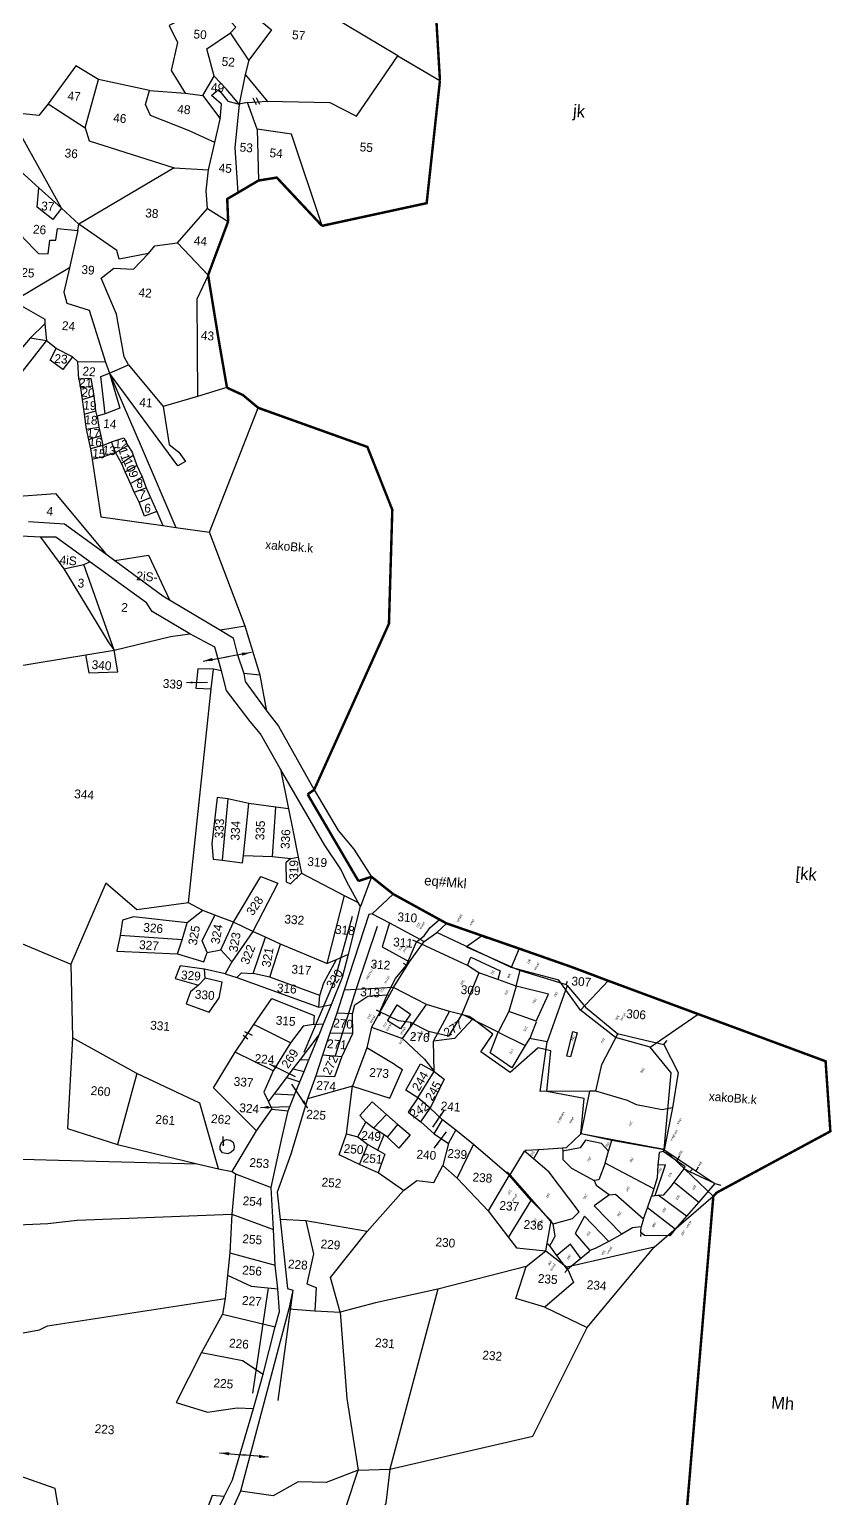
# Model space of a CAD drawing. Header units: metres. Extents: x 283689 to 285929, y 2019332 to 2022498.
# Drawn here: x 285123 to 285779, y 2020109 to 2021310 of the extents above; entities that cross this region are included whole.
import ezdxf
from ezdxf.enums import TextEntityAlignment as Align

# ---------------------------------------------------------------- set-up
doc = ezdxf.new("R2010")
doc.units = ezdxf.units.M
doc.header["$MEASUREMENT"] = 0
doc.linetypes.add('DASHDOT', pattern=[1, 0.5, -0.25, 0, -0.25])
for name, color, linetype in [('OFF', 1, 'Continuous'), ('OTHERS', 1, 'Continuous'), ('POLY_PARCEL', 6, 'Continuous'), ('POLY_ROAD', 30, 'Continuous'), ('POLY_WATER', 4, 'Continuous'), ('SYM_ARROW', 1, 'Continuous'), ('TEXT_MAPIN', 7, 'Continuous'), ('TEXT_MAPOUT', 7, 'Continuous'), ('TEXT_PARCEL', 7, 'Continuous'), ('V_BOUND_LINE', 7, 'Continuous'), ('V_BOUND_STREAM_LINE', 7, 'DASHDOT')]:
    doc.layers.add(name, color=color, linetype=linetype)
doc.styles.get("Standard").update_dxf_attribs({"font": 'arial.ttf'})
doc.styles.add('TEXT_MAP', font='', dxfattribs={"height": 1.8})
doc.styles.get('TEXT_MAP').set_extended_font_data('Kruti Dev 050')
doc.dimstyles.get("Standard").update_dxf_attribs({"dimtxt": 0.18, "dimasz": 0.18, "dimexe": 0.18, "dimexo": 0.0625, "dimgap": 0.09, "dimtad": 0, "dimtih": 1, "dimtoh": 1, "dimdec": 4, "dimzin": 0, "dimdsep": 46, "dimtxsty": 'Standard', "dimcen": 0.09, "dimadec": 0, "dimazin": 0, "dimtfac": 1, "dimtdec": 4, "dimtofl": 0, "dimtmove": 0, "dimatfit": 3, "dimfxl": 0, "dimtolj": 1, "dimtzin": 0, "dimarcsym": 0})

# ---------------------------------------------------------------- blocks, each defined once
blk = doc.blocks.new('ARROWASPECT')
h = blk.add_hatch(color=256)
h.paths.add_polyline_path([(2.8, -2.8), (3.7, -2), (0, 0)])
h.paths.add_polyline_path([(0, 0), (2, -3.7), (2.8, -2.8)])
for points in [[(0, 0), (17.2, -17.2)], [(0, 0), (2, -3.7)], [(0, 0), (3.7, -2)], [(3.7, -2), (2, -3.7)]]:
    blk.add_lwpolyline(points)
blk = doc.blocks.new('TEXTDOUBLEARROW')
for points in [[(-6.63, 0.01), (0.2, 0.01)], [(6.25, 0.01), (-0.58, 0.01)]]:
    blk.add_leader(points, dimstyle='Standard', override={"dimtxt": 2.5, "dimasz": 2.5, "dimexe": 1.25, "dimexo": 0.625, "dimgap": 0.625, "dimtad": 1, "dimtih": 0, "dimtoh": 0, "dimzin": 8, "dimcen": 2.5, "dimtofl": 1})
blk = doc.blocks.new('TEXTARROW')
blk.add_leader([(0.04, -0.01), (8.68, -0.01)], dimstyle='Standard', override={"dimtxt": 2.5, "dimasz": 2.5, "dimexe": 1.25, "dimexo": 0.625, "dimgap": 0.625, "dimtad": 1, "dimtih": 0, "dimtoh": 0, "dimzin": 8, "dimcen": 2.5, "dimtofl": 1})
blk = doc.blocks.new('63685')
at = {"layer": 'POLY_PARCEL'}
for points in [[(595.2, 917.7), (596.5, 939)], [(596.5, 939), (595.3, 943.8)], [(596.5, 939), (598.6, 916.6)], [(596.5, 939), (616, 935.2)], [(612.1, 910.1), (616, 935.2)], [(616, 935.2), (630.7, 932.4)], [(630.7, 932.4), (627.7, 904.2)], [(630.7, 932.4), (644.4, 929.7)], [(644.4, 929.7), (640.9, 901.8)], [(644.4, 929.7), (651.4, 928.8), (661.3, 911), (660.7, 907.2), (656.6, 905)], [(593.6, 889.7), (595.2, 917.7)], [(595.2, 917.7), (598.6, 916.6)], [(598.6, 916.6), (598.9, 911.5)], [(598.9, 911.5), (596.9, 911.3), (595.1, 889.9)], [(612.1, 910.1), (598.9, 911.5)], [(629.2, 902.3), (603.6, 897), (607, 891.8)], [(627.7, 904.2), (625, 908), (616.8, 909.6), (612.1, 910.1)], [(629.2, 902.3), (627.7, 904.2)], [(631, 899.9), (629.2, 902.3)], [(640.9, 901.8), (631, 899.9)], [(650.1, 903.5), (640.9, 901.8)], [(647.2, 870), (644.2, 874), (650.1, 903.5)], [(650.1, 903.5), (656.6, 905)], [(656.6, 905), (661, 899.5), (669.6, 894.6)], [(660.7, 907.2), (663.7, 908.6)], [(561.1, 878.6), (593.6, 889.7)], [(595.1, 889.9), (593.6, 889.7)], [(593.6, 889.7), (608.4, 849.5)], [(595.1, 889.9), (597.5, 887.6), (607, 891.8)], [(607, 891.8), (616, 896.3), (625, 898.4)], [(625, 898.4), (631, 899.9)], [(625, 898.4), (626.8, 854.2)], [(647.2, 870), (661.1, 864), (669.6, 894.6)], [(669.6, 894.6), (680, 888.7)], [(531.7, 810.3), (531.2, 811), (526.5, 827.5), (520.5, 846.8), (534.1, 868.1), (561.1, 878.6)], [(561.1, 878.6), (566.5, 872.2), (573.4, 852.3), (574.2, 844.3), (580.5, 818.4)], [(680, 888.7), (672.4, 861.3), (688.1, 861.9), (694, 879.2)], [(680, 888.7), (690.4, 881.8), (694, 879.2)], [(694, 879.2), (696.1, 878.8), (703.4, 876)], [(643.5, 853.7), (645.9, 856.8), (647.2, 870)], [(703.4, 876), (697.5, 863.1), (710.9, 858.2)], [(703.4, 876), (716.4, 871.3), (710.9, 858.2)], [(716.4, 871.3), (719.6, 870.6)], [(626.8, 854.2), (617.1, 851.7)], [(626.8, 854.2), (641.1, 856.5), (643.5, 853.7)], [(635.8, 819.7), (641.7, 823.2), (644.1, 832.8), (643.5, 853.7)], [(690.3, 842.6), (678.9, 854), (671.5, 855.8), (655.9, 818.8), (653.1, 802.5)], [(710.9, 858.2), (707, 849.2), (698.2, 849), (690.3, 842.6)], [(520.5, 846.8), (518.7, 846.9), (516.2, 847.3)], [(617.1, 851.7), (608.4, 849.5)], [(608.4, 849.5), (616.3, 825.6)], [(617.1, 851.7), (614.9, 843.6), (619, 831.1), (626.3, 830.5), (635.8, 819.7)], [(690.3, 842.6), (673.8, 792.7), (651.5, 793.1)], [(707, 849.2), (706.5, 846.3)], [(580.5, 818.4), (559.4, 811.8), (531.7, 810.3)], [(580.5, 818.4), (583.1, 814.3)], [(616.3, 825.6), (583.1, 814.3)], [(633.5, 818.2), (631.7, 821), (616.7, 825.2), (616.3, 825.6)], [(633.5, 818.2), (635.8, 819.7)], [(644.4, 802.3), (633.5, 818.2)], [(518.6, 755.3), (526.3, 777), (531.7, 810.3)], [(583.1, 814.3), (603.5, 779.9), (566, 764.5)], [(644.4, 802.3), (653.1, 802.5)], [(651.5, 793.1), (650.3, 793.6), (644.4, 802.3)], [(653.1, 802.5), (651.5, 793.1)], [(547.6, 781.7), (566.9, 786.7), (567.9, 784), (548.4, 778), (547.6, 781.7)], [(673.8, 792.7), (673.2, 789.5)], [(518.6, 755.3), (566, 764.5)], [(566, 764.5), (570.9, 750.9)], [(518.3, 754.2), (515.4, 753.8)], [(527.3, 716.7), (518.3, 754.2), (518.6, 755.3)], [(555.9, 748.4), (532.3, 745.9), (539.8, 720.1)], [(570.9, 750.9), (569.8, 751.1), (567.3, 750.7), (556.4, 749), (555.9, 748.4)], [(555.9, 748.4), (560.5, 725.5)], [(570.9, 750.9), (577.4, 750.5)], [(579.2, 726.5), (577.4, 750.5)], [(577.4, 750.5), (598.6, 750.4), (596.7, 729.2), (579.2, 726.5)], [(539.8, 720.1), (560.5, 725.5)], [(560.5, 725.5), (579.2, 726.5)], [(579.2, 726.5), (581.3, 693.8)], [(549.4, 632.8), (542, 635.7), (534, 636.4), (524.8, 639.5), (519.1, 675.6), (532.5, 669.7), (528, 712.4), (527.3, 716.7)], [(539.8, 720.1), (527.3, 716.7)], [(539.8, 720.1), (542.7, 704.7)], [(545.2, 677.8), (538, 676.8), (535.6, 702.9), (542.7, 704.7)], [(542.7, 704.7), (545.7, 688.7)], [(545.7, 688.7), (545.2, 677.8)], [(545.7, 688.7), (581.3, 693.8)], [(581.3, 693.8), (602.1, 693.5), (607, 677.7), (608, 661.5), (611.8, 652.4), (613.2, 635.7), (597, 633.8), (583.5, 632.9), (569.7, 635.3), (549.4, 632.8)], [(519.1, 675.6), (518.2, 680.2)], [(545.2, 677.8), (549.4, 632.8)], [(607, 677.7), (610.9, 679.7)], [(608, 661.5), (611.6, 663.1)], [(524.8, 639.5), (525.2, 635)], [(549.4, 632.8), (549.7, 629.5)], [(569.7, 635.3), (569.9, 632.6)], [(613.2, 636.4), (616.5, 637.1)], [(613.2, 635.7), (613.2, 632.7)]]:
    blk.add_lwpolyline(points, dxfattribs=at)
at = {"layer": 'SYM_ARROW', "xscale": 0.4988292665344704, "yscale": 0.4988292665344704, "zscale": 0.4988292665344704}
for p in [(591.9, 920.5), (591.6, 902.9)]:
    blk.add_blockref('TEXTARROW', p, dxfattribs=at)
at = {"layer": 'TEXT_MAPIN', "style": 'TEXT_MAP'}
for s, p in [('ykxua', (632.2, 936.7)), ('ykxw', (564.9, 888.2)), ('xakoBk.k', (574.4, 890.1)), ('ykxua', (682.6, 892.1)), ('ykxua', (717.3, 859.5)), ('ykxua', (692.3, 833.1)), ('ykxua', (514.4, 806.5)), ('ykxw', (607.8, 812.6)), ('ykxua', (684.6, 804.5)), ('xakoBk.k', (607.9, 804)), ('ykxua', (514.4, 725.8)), ('ykxw', (510.6, 662.9)), ('ykxua', (609.3, 672.7)), ('[kkMh', (512.2, 652.3)), ('ykxua', (613.7, 659)), ('ykxua', (616.9, 647.6)), ('ykxua', (532.5, 629.6)), ('ykxua', (555.5, 627.3)), ('ykxua', (584.6, 627)), ('ykxua', (617.9, 633.1)), ('Ldsy 1%1000', (580.7, 612.3))]:
    blk.add_text(s, height=1.8, dxfattribs=at).set_placement(p)
at = {"layer": 'TEXT_PARCEL', "style": 'TEXT_MAP'}
for s, p in [('233', (643.9, 936.8)), ('303', (607.7, 926.1)), ('304', (588.8, 920.5)), ('302', (621.3, 918.8)), ('299', (635.5, 914.3)), ('298', (650, 913.3)), ('305', (589.1, 902.6)), ('301', (608.5, 904.1)), ('300', (609.5, 895.3)), ('234', (690, 889.4)), ('297', (635.7, 880.4)), ('296', (656.6, 884.7)), ('288', (613.9, 871.2)), ('294', (682.7, 871.3)), ('293', (707, 867.2)), ('287', (589.3, 855.7)), ('295', (658.5, 854.1)), ('235', (719.1, 856.3)), ('286', (547.1, 842.5)), ('289', (612.8, 848.2)), ('290', (630.6, 841.5)), ('292', (672.8, 827.6)), ('236', (695.8, 828.6)), ('306', (520.6, 803.5)), ('285', (542.4, 802.8)), ('291', (649.9, 799.7)), ('237', (686.2, 799.4)), ('284', (552.9, 780.9)), ('283', (529.3, 751.2)), ('282', (542.7, 739.1)), ('279', (565.8, 744)), ('278', (587.1, 743.5)), ('307', (517.3, 719)), ('308', (535.4, 710.9)), ('280', (548, 716.1)), ('281', (539.8, 698.3)), ('309', (559, 681.2)), ('277', (616, 668.8)), ('276', (625.6, 662.5)), ('275', (620.1, 644.6)), ('312', (596.8, 628.5)), ('313', (620.6, 630.2)), ('310', (537.1, 627.2)), ('311', (560.3, 624.5))]:
    blk.add_text(s, height=1.8, dxfattribs=at).set_placement(p, align=Align.MIDDLE)
blk = doc.blocks.new('6354')
at = {"layer": 'OFF'}
for points in [[(447.26, 507.41), (451.27, 507.97), (451.27, 507.97)], [(459.73, 314.42), (463.06, 320.38)]]:
    blk.add_lwpolyline(points, dxfattribs=at)
at = {"layer": 'OTHERS'}
for points in [[(448.93, 508.58), (449.73, 507.29)], [(448.28, 508.42), (449.09, 507.12)], [(481.3, 343.81), (478.73, 330.54)], [(486.56, 342.21), (483.23, 329.2)], [(478.73, 330.54), (473.66, 315.45)], [(483.23, 329.2), (480.07, 315.26)], [(461.09, 317.99), (462.06, 317.34)], [(461.25, 318.8), (462.87, 318.15)], [(468.65, 245.52), (470.18, 267.12)], [(475.17, 267.02), (473.84, 244.38)]]:
    blk.add_lwpolyline(points, dxfattribs=at)
at = {"layer": 'POLY_PARCEL'}
for points in [[(477.05, 519.25), (455.68, 529.89), (480.5, 547.66)], [(437.33, 535.38), (444.65, 529.68), (447.79, 524.82), (450.99, 522.55), (446.86, 516.01)], [(442.72, 521.31), (443.72, 522.51), (439.12, 526.82), (434.99, 524.81)], [(434.99, 524.81), (430.18, 521.81), (432.12, 518.47), (431.25, 512.74), (434.45, 508.34)], [(440.12, 512.24), (438.18, 517.64), (442.72, 521.31)], [(446.86, 516.01), (442.72, 521.31)], [(451.27, 507.97), (463.95, 508.68), (469.62, 506.35), (477.05, 519.25)], [(477.05, 519.25), (485.98, 514.91)], [(446.86, 516.01), (446.39, 513.04)], [(416.7, 509.78), (411.86, 512.17), (406.85, 504.04)], [(438.11, 508.17), (440.12, 512.24)], [(445.6, 506.95), (442.72, 509.84), (440.12, 512.24)], [(446.39, 513.04), (445.6, 506.95)], [(446.39, 513.04), (451.27, 507.97)], [(414.73, 499.7), (416.7, 509.78)], [(427.17, 508.3), (416.7, 509.78)], [(441.99, 503.61), (441.99, 506.68), (439.86, 508.28), (441.19, 509.61), (443.26, 507.41), (445.6, 506.95)], [(411.16, 483.07), (395.25, 507.07)], [(435.71, 500.83), (427.77, 503.23), (426.57, 505.43), (427.17, 508.3)], [(427.17, 508.3), (434.45, 508.34)], [(434.45, 508.34), (438.11, 508.17)], [(438.11, 508.17), (441.58, 504.1)], [(445.6, 506.95), (445.4, 498.01), (446.75, 488.96)], [(447.26, 507.41), (445.6, 506.95)], [(449.67, 502.14), (447.26, 507.41)], [(406.85, 504.04), (405.12, 501.5), (401.92, 501.57)], [(406.85, 504.04), (414.73, 499.7)], [(441.26, 498.81), (441.99, 503.61)], [(441.58, 504.1), (441.99, 503.61)], [(414.73, 499.7), (415.73, 497.17), (433.41, 492.97)], [(441.26, 498.81), (435.71, 500.83)], [(449.67, 502.14), (450.71, 491.74)], [(464.33, 483.55), (456.67, 501.68), (449.67, 502.14)], [(440.39, 493.14), (441.26, 498.81)], [(396.22, 492.79), (399.2, 492.34), (406.29, 486.79)], [(433.41, 492.97), (414.98, 480.05)], [(433.41, 492.97), (440.39, 493.14)], [(440.83, 485.3), (440.26, 488.81), (440.39, 493.14)], [(411.16, 483.07), (409.61, 480.61), (406.24, 482.84), (406.29, 486.79)], [(406.29, 486.79), (411.16, 483.07)], [(435.29, 477.83), (440.83, 485.3)], [(440.83, 485.3), (445.22, 482.99)], [(414.98, 480.05), (411.16, 483.07)], [(400.63, 478.58), (403.43, 478.18), (403.7, 476.51), (407.24, 473.51), (409.17, 473.58), (409.3, 476.38), (410.57, 476.44), (410.71, 478.84), (414.84, 478.78)], [(414.84, 478.78), (413.78, 471.04)], [(414.84, 478.78), (414.98, 480.05)], [(429.55, 475.23), (423.71, 473.57), (423.11, 475.31), (414.98, 480.05)], [(429.55, 475.23), (430.75, 476.89), (435.29, 477.83)], [(435.29, 477.83), (441.99, 471.76)], [(427.22, 452.31), (426.22, 453.88), (424.01, 462.42), (420.34, 469.49), (422.75, 471.69), (426.75, 471.76), (429.55, 475.23)], [(413.78, 471.04), (403.7, 463.97), (403.09, 463.3)], [(413.78, 471.04), (412.97, 466.04), (413.78, 463.84), (418.4, 462.76), (422.54, 452.46)], [(441.99, 471.76), (440.05, 466.69), (441.76, 446.98)], [(403.09, 463.3), (409.57, 460.24), (409.63, 459.3)], [(406.85, 456.19), (409.63, 459.3)], [(409.63, 459.3), (410.26, 455.86)], [(406.85, 456.19), (404.12, 452.32), (399.31, 453.39), (397.31, 450.92), (394.58, 451.19), (392.37, 452.39), (390.51, 448.59), (389.84, 449.06), (390.04, 451.52), (388.97, 452.59), (389.84, 454.39), (384.94, 457.13)], [(394.7, 438.56), (398.43, 448.36), (405.85, 449.26), (410.26, 455.86)], [(410.26, 455.86), (406.85, 456.19)], [(412.34, 454.46), (410.26, 455.86)], [(415.74, 453.06), (414, 450.32), (411.27, 451.99), (412.34, 454.46)], [(415.74, 453.06), (412.34, 454.46)], [(416.94, 452.13), (415.74, 453.06)], [(422.54, 452.46), (416.94, 452.13)], [(417.41, 448.59), (416.94, 452.13)], [(422.54, 452.46), (423.55, 450.32)], [(423.55, 450.32), (427.22, 452.31)], [(427.22, 452.31), (434.97, 444.37)], [(420.24, 447.45), (419.88, 448.92), (417.41, 448.59)], [(423.28, 441.99), (421.82, 449.51), (423.55, 450.32)], [(423.55, 450.32), (426.15, 443.39), (423.28, 441.99)], [(423.55, 450.32), (431.36, 435.44), (439.43, 420.02)], [(434.97, 444.37), (436.77, 436.77), (438.84, 435.37), (440.3, 433.57), (438.84, 432.57), (423.55, 450.32)], [(447.59, 449.21), (441.76, 446.98)], [(417.41, 448.59), (417.87, 446.86)], [(417.87, 446.86), (420.24, 447.45)], [(417.87, 446.86), (418.41, 444.52)], [(420.74, 445.46), (420.24, 447.45)], [(441.76, 446.98), (434.97, 444.37)], [(418.41, 444.52), (420.74, 445.46)], [(418.41, 444.52), (419.01, 441.59)], [(421.34, 442.45), (420.74, 445.46)], [(446.32, 419.57), (454.26, 445.6)], [(419.01, 441.59), (421.34, 442.45)], [(419.01, 441.59), (419.68, 438.59)], [(421.68, 441.39), (421.34, 442.45)], [(423.28, 441.99), (421.68, 441.39)], [(421.68, 441.39), (422.22, 439.17)], [(419.68, 438.59), (422.22, 439.17)], [(419.68, 438.59), (420.33, 436.45)], [(422.72, 437.45), (420.33, 436.45)], [(422.22, 439.17), (422.72, 437.45)], [(422.72, 437.45), (423.29, 435.5)], [(425.02, 436.37), (427.42, 437.37), (428.36, 435.91)], [(420.33, 436.45), (420.88, 434.65)], [(423.29, 435.5), (420.88, 434.65)], [(420.88, 434.65), (421.37, 432.52)], [(423.29, 435.5), (425.02, 436.37)], [(423.82, 433.3), (423.29, 435.5)], [(426.02, 434.3), (423.82, 433.3)], [(426.02, 434.3), (425.02, 436.37)], [(426.02, 434.3), (428.36, 435.91)], [(427.36, 432.24), (426.02, 434.3)], [(427.36, 432.24), (429.61, 434.06)], [(428.36, 435.91), (429.36, 434.64), (429.61, 434.06)], [(429.61, 434.06), (430.49, 431.97)], [(423.82, 433.3), (421.37, 432.52)], [(421.37, 432.52), (424.01, 421.02), (436.76, 420.19)], [(428.23, 430.5), (427.36, 432.24)], [(428.23, 430.5), (430.49, 431.97)], [(430.49, 431.97), (431.76, 429.77)], [(429.49, 428.24), (428.23, 430.5)], [(429.49, 428.24), (431.76, 429.77)], [(430.43, 426.57), (429.49, 428.24)], [(431.76, 429.77), (432.76, 427.57)], [(405.25, 423.6), (414.46, 425), (425.63, 413.6)], [(430.43, 426.57), (432.76, 427.57)], [(431.56, 424.57), (430.43, 426.57)], [(431.56, 424.57), (433.83, 425.7)], [(432.76, 427.57), (433.83, 425.7)], [(433.83, 425.7), (435.3, 422.97)], [(435.3, 422.97), (432.9, 421.83), (431.56, 424.57)], [(435.3, 422.97), (436.76, 420.19)], [(436.76, 420.19), (439.43, 420.02)], [(439.43, 420.02), (446.32, 419.57)], [(455.03, 401.09), (446.32, 419.57)], [(412.12, 415.96), (417.32, 409.87)], [(427.54, 412.33), (434.28, 414), (439.29, 405.22)], [(417.32, 409.87), (421.31, 411.09)], [(417.32, 409.87), (427.45, 395.71), (428.85, 394.16)], [(421.31, 411.09), (422.49, 411.7)], [(428.85, 394.16), (421.31, 411.09)], [(455.03, 401.09), (450.11, 399.85)], [(458.87, 391.36), (455.03, 401.09)], [(428.85, 394.16), (440.07, 397.81), (443.94, 398.62)], [(408.15, 389.1), (428.85, 394.16)], [(423.09, 392.75), (424.07, 389.18), (429.88, 389.82), (428.85, 394.16)], [(449.3, 391.85), (446.1, 391.66), (445.97, 387.69), (449.11, 387.82)], [(449.11, 387.82), (449.3, 391.85)], [(450.92, 391.65), (449.3, 391.85)], [(458.87, 391.36), (455.48, 391.43)], [(460.75, 384.14), (458.87, 391.36)], [(447.88, 344.05), (449.11, 387.82)], [(464.44, 372.59), (466.72, 364.65)], [(454.21, 365.76), (452.03, 365.89), (451.71, 356.38), (452.22, 353.3), (454.02, 353.24)], [(454.21, 365.76), (454.02, 353.24)], [(458.56, 365.12), (454.21, 365.76)], [(458.31, 354.52), (458.56, 365.12)], [(464.08, 364.8), (458.56, 365.12)], [(464.21, 354.78), (464.08, 364.8)], [(466.72, 364.65), (464.08, 364.8)], [(466.72, 364.65), (467.94, 360.42), (469.41, 355.04)], [(454.02, 353.24), (458.18, 352.98), (458.31, 354.52)], [(458.31, 354.52), (464.21, 354.78)], [(464.21, 354.78), (467.93, 354.65)], [(467.93, 354.65), (467.03, 353.69), (467.35, 349.84), (468.31, 349.46), (470.37, 351.84)], [(467.93, 354.65), (469.41, 355.04)], [(469.41, 355.04), (470.37, 351.84)], [(457.3, 340.79), (462.16, 350.48), (465.68, 349.4), (461.4, 339.25)], [(470.37, 351.84), (479.34, 347.93)], [(479.34, 347.93), (476.91, 333.87)], [(479.34, 347.93), (482.32, 346.76)], [(447.88, 344.05), (437.48, 341.8), (430.78, 346.69), (424.94, 329.7)], [(450.89, 342.71), (447.88, 344.05)], [(485.32, 344.69), (488.96, 343.1)], [(450.89, 342.71), (447.89, 339.97)], [(453.45, 341.94), (450.89, 342.71)], [(452.47, 334.25), (451.25, 336.55), (453.45, 341.94)], [(457.3, 340.79), (453.45, 341.94)], [(488.96, 343.1), (487.89, 338.16), (493.68, 335.51)], [(488.96, 343.1), (496.3, 339.9)], [(496.3, 339.9), (498.76, 341.94)], [(498.76, 341.94), (500.57, 343.91)], [(514.4, 335.98), (498.76, 341.94)], [(447.89, 339.97), (436.93, 340.35), (434.76, 339.46), (434.5, 336.32)], [(447.21, 336.43), (447.89, 339.97)], [(455.16, 335.02), (457.3, 340.79)], [(461.4, 339.25), (457.3, 340.79)], [(461.4, 339.25), (457.59, 332.71)], [(464.03, 338.29), (461.4, 339.25)], [(462.08, 330.72), (464.03, 338.29)], [(467.23, 337.07), (464.03, 338.29)], [(493.68, 335.51), (496.3, 339.9)], [(515.67, 339.94), (514.4, 335.98)], [(408.28, 335.27), (424.94, 329.7)], [(434.5, 336.32), (434.11, 333.11), (446.42, 333.5)], [(447.21, 336.43), (434.5, 336.32)], [(446.42, 333.5), (447.21, 336.43)], [(465.57, 330.2), (467.23, 337.07)], [(476.91, 333.87), (467.23, 337.07)], [(478.81, 334.88), (481.14, 336.11)], [(490.8, 330.06), (493.68, 335.51)], [(529.11, 328.39), (524.27, 334.13), (514.4, 335.98)], [(446.42, 333.5), (451.89, 332.26), (452.47, 334.25)], [(452.47, 334.25), (455.16, 335.02)], [(457.59, 332.71), (455.16, 335.02)], [(457.59, 332.71), (456.44, 330.21)], [(476.02, 327.26), (476.6, 329.88), (478.81, 334.88)], [(476.91, 333.87), (478.81, 334.88)], [(529.11, 328.39), (534.29, 334.8)], [(424.94, 329.7), (426.43, 314.81)], [(452.15, 330.79), (447.15, 331.11), (446.38, 328.48), (451.18, 327.46)], [(452.47, 329), (452.15, 330.79)], [(456.44, 330.21), (452.15, 330.79)], [(456.44, 330.21), (458.88, 329.64)], [(458.88, 329.64), (459.71, 330.66), (462.08, 330.72)], [(458.88, 329.64), (475.99, 324.9)], [(465.57, 330.2), (462.08, 330.72)], [(476.02, 327.26), (465.57, 330.2)], [(490.8, 330.06), (480.82, 328.77)], [(490.8, 330.06), (490.1, 328.52)], [(497.79, 327.11), (490.8, 330.06)], [(543.85, 321.99), (553.06, 329.45)], [(451.18, 327.46), (449.71, 325.98), (449.01, 323.49), (453.81, 322.14), (455.61, 325.22), (455.99, 328.48), (452.47, 329)], [(452.47, 329), (451.18, 327.46)], [(475.99, 324.9), (476.02, 327.26)], [(482.89, 324.04), (483.21, 325.9), (485.71, 327.88), (487.19, 328.14), (490.1, 328.52)], [(490.1, 328.52), (487, 321.67)], [(490.14, 323.21), (491.8, 326.6), (494.69, 324.94), (492.89, 321.8), (490.14, 323.21)], [(493.47, 319.88), (497.79, 327.11)], [(502.53, 326.09), (497.79, 327.11)], [(499.75, 319.81), (502.53, 326.09)], [(507.4, 324.94), (506.63, 325.38), (502.53, 326.09)], [(543.85, 321.99), (536.67, 323.4), (529.11, 328.39)], [(463.06, 320.38), (466.27, 325.89), (475.18, 323.13), (475.18, 321.28)], [(475.99, 324.9), (478.48, 325.63)], [(482.89, 324.04), (479.73, 323.93)], [(483.28, 320.07), (482.89, 324.04)], [(507.4, 324.94), (503.98, 320.65), (499.75, 319.81)], [(548.26, 301.4), (531.14, 303.27), (531.27, 310.51), (523.58, 311.34), (523.71, 319.67), (521.14, 320.12), (515.86, 314.62), (509.58, 318.4), (511.69, 322.18), (507.4, 324.94)], [(470.76, 317.24), (463.06, 320.38)], [(475.18, 321.28), (473.06, 320.76), (470.76, 317.24)], [(475.18, 321.28), (477.17, 321.55)], [(487, 321.67), (486.36, 317.38)], [(487, 321.67), (493.47, 319.88)], [(548.26, 301.4), (548.53, 317.12), (543.85, 321.99)], [(470.76, 317.24), (467.68, 311.22)], [(473.05, 314), (476.46, 319.31)], [(483.28, 320.07), (478.63, 319.8)], [(481.42, 315.2), (483.28, 320.07)], [(486.36, 317.38), (484.05, 309.41)], [(492.38, 314.37), (486.36, 317.38)], [(493.47, 319.88), (498.21, 315.97), (500.41, 313.64)], [(500.41, 313.64), (499.75, 319.81)], [(440.11, 308.58), (426.43, 314.81)], [(426.43, 314.81), (426.89, 296.32), (437.27, 293.88)], [(465.3, 298.78), (455.88, 306.89), (459.73, 314.42)], [(467.68, 311.22), (459.73, 314.42)], [(476.44, 310.91), (480.33, 311.1), (481.42, 315.2)], [(481.42, 315.2), (477.5, 315.2)], [(492.38, 314.37), (493.92, 313.54)], [(497.46, 308.01), (494.96, 309.41), (497.52, 314.99), (500.41, 313.64)], [(467.68, 311.22), (466.14, 306.8), (467.22, 304.91)], [(470.58, 310.14), (471.74, 311.95)], [(471.74, 311.95), (473.05, 314)], [(471.74, 311.95), (473.98, 311.6)], [(473.05, 314), (474.76, 314.02)], [(484.05, 309.41), (491.8, 307.51), (493.92, 313.54)], [(497.46, 308.01), (500.41, 313.64)], [(500.41, 313.64), (502.52, 312.23), (500.15, 306.15)], [(440.11, 308.58), (437.27, 293.88)], [(458.16, 290.49), (453.32, 303.52), (440.11, 308.58)], [(468.31, 306.61), (470.58, 310.14)], [(470.58, 310.14), (473.3, 309.45)], [(484.05, 309.41), (475.11, 306.13)], [(483.6, 299.61), (484.05, 309.41)], [(467.22, 304.91), (468.31, 306.61)], [(468.31, 306.61), (472.44, 306.75)], [(487.32, 302.3), (485.97, 303.52), (488.28, 306.53)], [(488.28, 306.53), (491.42, 304.16)], [(497.46, 308.01), (495.73, 304.99), (498.48, 303.2)], [(500.15, 306.15), (497.46, 308.01)], [(498.48, 303.2), (500.15, 306.15)], [(502.84, 303.97), (500.15, 306.15)], [(465.3, 298.78), (468.06, 303.46)], [(467.22, 304.91), (468.06, 303.46)], [(468.06, 303.46), (471.35, 303.36)], [(485.91, 299.16), (487.32, 302.3)], [(488.99, 301.21), (487.32, 302.3)], [(488.99, 301.21), (491.42, 304.16)], [(491.42, 304.16), (493.86, 302.3)], [(491.94, 299.61), (493.86, 302.3)], [(493.86, 302.3), (496.49, 300.38), (494.43, 297.56), (491.94, 299.61)], [(498.48, 303.2), (501.37, 301.02)], [(501.37, 301.02), (502.84, 303.97)], [(505.73, 302.11), (502.84, 303.97)], [(486.68, 293.59), (482.45, 295.26), (483.6, 299.61)], [(483.6, 299.61), (485.91, 299.16)], [(485.91, 299.16), (488.09, 297.76)], [(491.26, 299.98), (488.99, 301.21)], [(490.17, 296.79), (491.26, 299.98)], [(491.94, 299.61), (491.26, 299.98)], [(501.37, 301.02), (504.44, 299.29)], [(504.44, 299.29), (503.6, 294.72)], [(504.44, 299.29), (505.73, 302.11)], [(509.51, 299.42), (505.73, 302.11)], [(506.74, 292.35), (509.51, 299.42)], [(517.22, 293.81), (509.51, 299.42)], [(559, 292.71), (548.26, 301.4)], [(460.04, 296.51), (460.68, 296.13), (461, 295.3), (460.94, 294.59), (460.49, 294.08), (459.79, 293.69), (458.7, 293.82), (458.18, 294.46), (458.12, 295.1), (458.38, 295.87), (458.89, 296.38), (459.4, 296.58), (460.04, 296.51)], [(460.98, 290.17), (465.3, 298.78)], [(486.68, 293.59), (488.09, 297.76)], [(488.09, 297.76), (490.17, 296.79)], [(490.17, 296.79), (491.68, 296.09), (490.65, 292.18)], [(437.27, 293.88), (453.72, 291.21)], [(490.65, 292.18), (486.68, 293.59)], [(496.04, 289.02), (498.6, 291.26), (502.06, 291.14), (503.6, 294.72)], [(503.6, 294.72), (506.74, 292.35)], [(517.22, 293.81), (513.53, 286.2)], [(522.09, 289), (517.22, 293.81)], [(381.83, 288), (398.21, 288.38), (425.52, 289.73), (453.72, 291.21)], [(453.72, 291.21), (458.16, 290.49)], [(458.16, 290.49), (460.98, 290.17)], [(460.98, 290.17), (461.69, 289.72)], [(496.04, 289.02), (490.65, 292.18)], [(506.74, 292.35), (513.53, 286.2)], [(547.82, 281.45), (559, 292.71)], [(461.69, 289.72), (461.56, 281.52)], [(461.69, 289.72), (469.15, 287.52)], [(489.3, 280.08), (496.04, 289.02)], [(518.09, 281.14), (522.09, 289)], [(525.88, 279), (526.45, 285.16), (522.09, 289)], [(513.53, 286.2), (518.09, 281.14)], [(374.07, 270.57), (424.38, 276.75), (430.27, 277.84), (461.56, 281.52)], [(461.56, 281.52), (470.26, 279.08)], [(461.56, 281.52), (461.77, 273.6)], [(476.68, 281.34), (471.47, 281.19)], [(476.68, 281.34), (478.79, 274.76), (477.89, 268.55), (479.82, 267.91), (479.95, 263.21)], [(489.3, 280.08), (476.68, 281.34)], [(547.82, 281.45), (530.38, 276)], [(535.43, 264.05), (547.82, 281.45)], [(485.08, 263.28), (482.57, 270.21), (489.3, 280.08)], [(518.09, 281.14), (519.88, 279.16), (525.88, 279)], [(522.1, 275.48), (525.88, 279)], [(525.88, 279), (530.38, 276)], [(522.1, 275.48), (504.58, 269.52)], [(526.52, 267.53), (520.56, 268.88), (522.1, 275.48)], [(530.38, 276), (531.98, 272.99), (526.52, 267.53)], [(461.77, 273.6), (461.64, 269.05)], [(461.77, 273.6), (471.19, 271.85)], [(504.58, 269.52), (492.14, 265.78), (485.08, 263.28)], [(504.58, 269.52), (497.65, 232.24)], [(461.64, 269.05), (461.51, 264.31)], [(461.64, 269.05), (466.64, 267.19), (472.05, 267.08)], [(526.52, 267.53), (535.43, 264.05)], [(387.37, 250.13), (418.92, 253.59), (424.36, 255), (425.9, 255.96), (461.51, 264.31)], [(461.51, 264.31), (461.26, 261.04)], [(479.95, 263.21), (485.08, 263.28)], [(485.08, 263.28), (487.84, 245.88), (491.24, 231.53)], [(497.65, 232.24), (526.17, 241.2), (535.43, 264.05)], [(461.26, 261.04), (457.6, 252.97)], [(461.26, 261.04), (472.15, 259.3)], [(474.65, 263.16), (479.95, 263.21)], [(457.6, 252.97), (453.24, 242.43), (459.72, 240.95), (465.68, 242.3), (468.99, 242.42)], [(457.6, 252.97), (466.07, 251.95), (470.43, 249.52)], [(433.35, 214.27), (432.01, 215.24), (430.02, 223.02), (402.49, 230.35)], [(491.24, 231.53), (484.93, 228.49), (479.22, 228.24), (474.42, 224.97), (467.71, 225.4)], [(497.65, 232.24), (497.39, 225.24), (493.67, 215.34), (486.17, 196.63), (478.2, 185.65), (474.74, 186.55)], [(483.2, 212.29), (487.56, 215.75), (489.41, 224.2), (491.24, 231.53)], [(491.24, 231.53), (497.65, 232.24)], [(464.47, 224.05), (461.98, 224.09), (459.36, 214.87), (460.66, 214.42)]]:
    blk.add_lwpolyline(points, dxfattribs=at)
at = {"layer": 'POLY_ROAD'}
for points in [[(484.59, 352.2), (482.83, 345.97)], [(489.27, 349.03), (485.32, 344.69)], [(485.32, 344.69), (484.69, 344.51), (480.82, 328.77)], [(481.14, 336.11), (482.83, 345.97)], [(478.48, 325.63), (480.33, 331.37), (481.14, 336.11)], [(480.82, 328.77), (479.73, 323.93)], [(477.17, 321.55), (478.48, 325.63)], [(479.73, 323.93), (478.63, 319.8)], [(476.46, 319.31), (477.17, 321.55)], [(474.76, 314.02), (476.46, 319.31)], [(478.63, 319.8), (477.5, 315.2)], [(477.5, 315.2), (476.44, 310.91)], [(473.3, 309.45), (473.98, 311.6)], [(473.98, 311.6), (474.76, 314.02)], [(472.44, 306.75), (473.3, 309.45)], [(476.44, 310.91), (475.11, 306.13)], [(475.11, 306.13), (472.57, 294.63), (470.43, 286.67), (471.47, 281.19)], [(471.35, 303.36), (472.44, 306.75)], [(469.15, 287.52), (470.48, 297.38), (471.35, 303.36)], [(470.26, 279.08), (469.15, 287.52)], [(471.19, 271.85), (470.26, 279.08)], [(471.47, 281.19), (474.01, 267.26), (475.17, 267.02), (474.65, 263.16)], [(472.05, 267.08), (471.19, 271.85)], [(472.15, 259.3), (472.8, 262.53), (472.05, 267.08)], [(474.65, 263.16), (467.71, 225.4)], [(470.43, 249.52), (472.15, 259.3)], [(468.99, 242.42), (470.43, 249.52)], [(464.47, 224.05), (465.91, 227.57), (468.99, 242.42)], [(467.71, 225.4), (464.3, 216.08)], [(460.66, 214.42), (464.47, 224.05)]]:
    blk.add_lwpolyline(points, dxfattribs=at)
at = {"layer": 'POLY_WATER'}
for points in [[(409.4, 418.92), (416.78, 418.98), (425.63, 413.6)], [(412.12, 415.96), (381.87, 415.15), (379.43, 411.04)], [(422.49, 411.7), (422.24, 411.86), (415.2, 416.18), (412.12, 415.96)], [(425.63, 413.6), (427.54, 412.33)], [(443.94, 398.62), (435.91, 402.57), (434.64, 404.25), (422.49, 411.7)], [(427.54, 412.33), (437.86, 405.93), (439.29, 405.22)], [(439.29, 405.22), (450.11, 399.85)], [(450.92, 391.65), (449.19, 396.37), (443.94, 398.62)], [(450.11, 399.85), (452.77, 398.53), (453.86, 395.36), (455.48, 391.43)], [(464.44, 372.59), (459.83, 379.46), (457.56, 381.79), (452.25, 387.73), (450.92, 391.65)], [(455.48, 391.43), (455.88, 389.82), (460.75, 384.14)], [(460.75, 384.14), (463.35, 381.31), (471.59, 368.93)], [(482.32, 346.76), (479.7, 350.77), (478.3, 353.24), (474.6, 357.95), (464.44, 372.59)], [(471.59, 368.93), (477.09, 361.05), (480.56, 357.51), (484.59, 352.2)], [(482.83, 345.97), (482.32, 346.76)]]:
    blk.add_lwpolyline(points, dxfattribs=at)
at = {"layer": 'V_BOUND_LINE', "const_width": 0.5}
for points in [[(485.98, 514.91), (481.61, 546.69), (480.5, 547.66)], [(464.33, 483.55), (485.21, 489.8), (485.98, 514.91)], [(446.75, 488.96), (450.71, 491.74)], [(450.71, 491.74), (454.39, 492.64), (464.33, 483.55)], [(445.22, 482.99), (444.67, 487.51), (446.75, 488.96)], [(441.99, 471.76), (445.22, 482.99)], [(447.59, 449.21), (444.99, 459.44), (441.99, 471.76)], [(454.26, 445.6), (450.93, 447.96), (447.59, 449.21)], [(471.59, 368.93), (484.17, 403.84), (483.06, 427.02), (477.02, 439.38), (454.26, 445.6)], [(489.27, 349.03), (484.59, 352.2)], [(500.57, 343.91), (489.27, 349.03)], [(515.67, 339.94), (500.57, 343.91)], [(534.29, 334.8), (526.65, 337.02), (515.67, 339.94)], [(553.06, 329.45), (534.29, 334.8)], [(559, 292.71), (559.63, 293.5), (581.73, 307.73), (579.66, 321.88), (553.06, 329.45)], [(557.96, 142.63), (559, 292.71)]]:
    blk.add_lwpolyline(points, dxfattribs=at)
at = {"layer": 'V_BOUND_STREAM_LINE', "ltscale": 10, "const_width": 0.5, "flags": 128}
for points in [[(471.59, 368.93), (470.35, 367.92)], [(470.35, 367.92), (482.03, 351.11)], [(482.03, 351.11), (484.59, 352.2)]]:
    blk.add_lwpolyline(points, dxfattribs=at)
at = {"xscale": 0.2523552412872974, "yscale": 0.2523552412872974, "zscale": 0.2523552412872974, "rotation": 244.1472559649464}
blk.add_blockref('63685', (411.53, 534.1), dxfattribs=at)
at = {"layer": 'SYM_ARROW'}
for name, p, xscale, yscale, zscale, rotation in [('TEXTDOUBLEARROW', (452.01, 394.61), 0.7754050438690647, 0.7754050438690647, 0.7754050438690647, 14.58028060592848), ('TEXTARROW', (443.99, 388.69), 0.4920854502862499, 0.4920854502862499, 0.4920854502862499, 6.180975776654956), ('TEXTARROW', (466.75, 312.62), 0.6813217596184825, 0.6813217596184825, 0.6813217596184825, 338.2739684269433), ('TEXTARROW', (475.33, 304.21), 0.6813217596184825, 0.6813217596184825, 0.6813217596184825, 128.3098411161113), ('TEXTARROW', (503, 305.91), 0.477063493285765, 0.477063493285765, 0.477063493285765, 239.9139048939666), ('TEXTARROW', (465.66, 303.58), 0.6813217596184825, 0.6813217596184825, 0.6813217596184825, 6.918795531842503), ('TEXTARROW', (501.59, 298.08), 0.477063493285765, 0.477063493285765, 0.477063493285765, 57.46158646746733), ('ARROWASPECT', (458.8, 295.22), 0.07910164632264635, 0.07910164632264635, 0.07910164632264635, 140.6774672520842), ('TEXTDOUBLEARROW', (467.99, 232.78), 0.7754050438690647, 0.7754050438690647, 0.7754050438690647, 359.3688820419951)]:
    blk.add_blockref(name, p, dxfattribs=dict(at, xscale=xscale, yscale=yscale, zscale=zscale, rotation=rotation))
at = {"layer": 'TEXT_MAPIN', "style": 'TEXT_MAP'}
for p in [(457.85, 417.05), (556.53, 312.07)]:
    blk.add_text('xakoBk.k', height=1.8, dxfattribs=at).set_placement(p)
at = {"layer": 'TEXT_MAPOUT', "style": 'TEXT_MAP'}
for s, height, p in [('jk', 2.5, (513.49, 509.64)), ('[kk', 2.5, (570.65, 358.37)), ('eq#Mkl', 2, (495.38, 351.32)), ('Mh', 2.5, (574.02, 250.56))]:
    blk.add_text(s, height=height, dxfattribs=at).set_placement(p)
at = {"layer": 'TEXT_PARCEL', "style": 'TEXT_MAP'}
for s, p in [('50', (436.59, 520.49)), ('57', (456.6, 521.87)), ('52', (442.73, 515.37)), ('49', (440.97, 509.97)), ('47', (412, 505.98)), ('48', (434.48, 505.01)), ('46', (421.62, 502.22)), ('55', (472.09, 500.18)), ('53', (447.73, 498.25)), ('54', (453.89, 497.56)), ('36', (412.31, 494.31)), ('45', (443.8, 493.73)), ('37', (408.38, 483.21)), ('38', (429.61, 483.42)), ('26', (407.08, 478.36)), ('44', (439.9, 478.57)), ('25', (405.39, 469.4)), ('39', (417.54, 470.93)), ('42', (429.5, 467.19)), ('24', (414.46, 459.25)), ('43', (442.83, 459.45)), ('23', (413.46, 452.44)), ('21', (418.8, 447.98)), ('22', (419.35, 450.34)), ('20', (419.46, 446.02)), ('41', (431.38, 444.9)), ('19', (420.05, 443.44)), ('18', (420.51, 440.5)), ('14', (424.39, 440.01)), ('17', (421.2, 437.84)), ('16', (421.73, 436.14)), ('12', (426.99, 436.11)), ('15', (422.63, 433.81)), ('13', (424.68, 434.62)), ('8', (431.4, 428.38)), ('7', (432.08, 426.16)), ('4', (413.59, 421.33)), ('6', (433.38, 423.51)), ('4iS', (418.09, 411.67)), ('2iS-', (434.33, 409.64)), ('3', (421.04, 407.23)), ('2', (430.26, 402.99)), ('340', (426.51, 390.89)), ('339', (441.23, 388.19)), ('344', (425, 364.38)), ('319', (473.37, 354.31)), ('310', (492.52, 344.5)), ('332', (469.62, 342.26)), ('318', (480.05, 340.94)), ('326', (441.12, 338.35)), ('311', (492.05, 339.33)), ('327', (440.54, 334.78)), ('312', (487.81, 334.5)), ('307', (528.84, 334.2)), ('317', (471.84, 332.2)), ('329', (449.51, 329.3)), ('316', (469.18, 328.17)), ('313', (486.16, 328.7)), ('309', (506.51, 330.72)), ('306', (540.47, 328.43)), ('330', (452.63, 325.59)), ('315', (469.47, 321.59)), ('270', (481.15, 321.93)), ('276', (496.91, 320.42)), ('331', (444.06, 318.61)), ('271', (480.23, 317.65)), ('224', (465.76, 313.51)), ('273', (489.24, 312.48)), ('337', (461.88, 308.51)), ('274', (478.69, 309.05)), ('260', (433, 304.41)), ('241', (504.28, 306.8)), ('324', (463.43, 303.25)), ('225', (477.11, 303)), ('261', (446.58, 299.59)), ('262', (457.88, 300.61)), ('249', (488.6, 299.56)), ('250', (485.26, 296.62)), ('240', (500.12, 296.61)), ('239', (506.37, 297.26)), ('253', (466.35, 292.3)), ('251', (489.27, 294.99)), ('238', (511.85, 292.85)), ('252', (481.3, 289.45)), ('237', (517.75, 287.51)), ('254', (465.58, 284.43)), ('236', (522.95, 284.03)), ('230', (505.35, 279.1)), ('255', (466.12, 276.71)), ('229', (482.07, 276.89)), ('228', (475.76, 272.31)), ('235', (526.7, 273.3)), ('234', (536.73, 272.8)), ('256', (466.57, 270.36)), ('227', (467.01, 264.21)), ('231', (494.68, 257.72)), ('232', (516.64, 256.87)), ('226', (465.06, 255.32)), ('225', (462.52, 247)), ('223', (439.13, 235.85))]:
    blk.add_text(s, height=1.8, dxfattribs=at).set_placement(p, align=Align.MIDDLE)
for s, rotation, p in [('11', 292.0254, (427.82, 434.12)), ('10', 298.0894, (429.07, 431.88)), ('9', 289.9961, (429.96, 430.18)), ('333', 91.6761, (452.97, 359.61)), ('334', 91.6761, (456.27, 359.41)), ('335', 91.6761, (461.29, 359.86)), ('336', 91.6761, (466.57, 358.49)), ('319', 93.5788, (468.73, 352.37)), ('328', 60.3324, (461.38, 344.49)), ('325', 84.5552, (449.53, 337.52)), ('324', 84.5552, (454.1, 338.12)), ('323', 84.5552, (457.88, 336.77)), ('322', 72.6747, (460.75, 334.47)), ('321', 84.5552, (464.79, 334.22)), ('320', 61.3725, (478.72, 330.9)), ('277', 36.2379, (503.57, 322.67)), ('269', 60.9282, (470.91, 314.02)), ('272', 68.9488, (479.2, 313.36)), ('244', 64.6638, (497.67, 311.49)), ('245', 65.2094, (500.52, 309.69)), ('242', 36.2379, (497.97, 305.62))]:
    blk.add_text(s, height=1.8, rotation=rotation, dxfattribs=at).set_placement(p, align=Align.MIDDLE)

msp = doc.modelspace()

# ---------------------------------------------------------------- block references
at = {"xscale": 4.017275384589179, "yscale": 4.017275384589179, "zscale": 4.017275384589179, "rotation": 355.5709501318095}
msp.add_blockref('6354', (283352.9, 2019357), dxfattribs=at)

doc.saveas('drawing.dxf')
